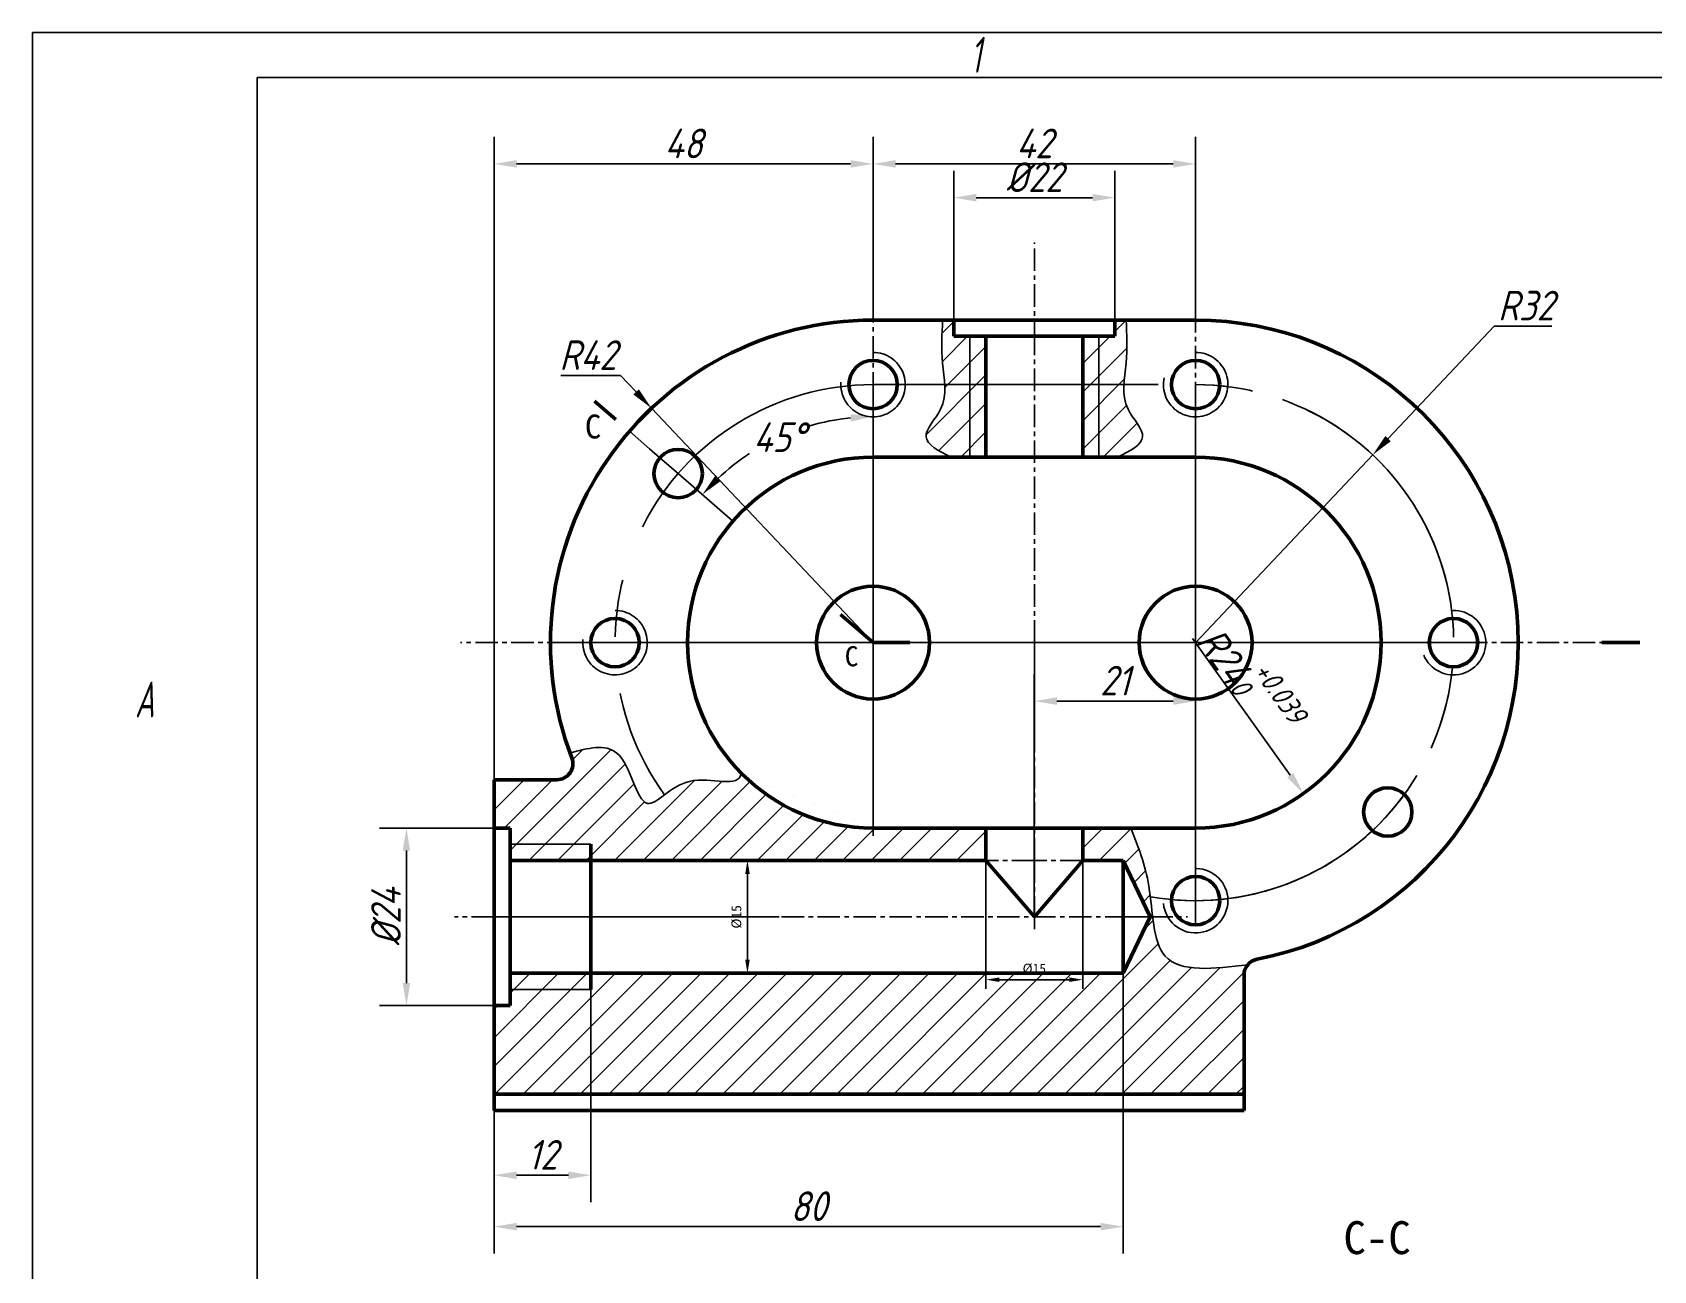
# Model space of a CAD drawing. Header units: millimetres. Extents: x 62 to 444, y 30 to 300.
# Drawn here: x 62.4 to 226.4, y 174.8 to 300.1 of the extents above; entities that cross this region are included whole.
import ezdxf
from ezdxf.enums import TextEntityAlignment as Align

# ---------------------------------------------------------------- set-up
doc = ezdxf.new("R2010")
doc.units = ezdxf.units.MM
doc.header["$LTSCALE"] = 0.909091
doc.linetypes.add('CENTER', pattern=[50.8, 31.75, -6.35, 6.35, -6.35])
doc.linetypes.add('CENTERX2', pattern=[4, 2.5, -0.5, 0.5, -0.5])
for name, color, linetype in [('1轮廓实线层', 7, 'Continuous'), ('2细线层', 4, 'Continuous'), ('6文字层', 3, 'Continuous'), ('图框层', 7, 'Continuous'), ('点画线', 180, 'CENTER')]:
    doc.layers.add(name, color=color, linetype=linetype)
for name, color, linetype, lineweight in [('点画线2', 5, 'CENTERX2', 25), ('粗·实线', 7, 'Continuous', 50), ('粗实线', 7, 'Continuous', 50), ('细实线', 7, 'Continuous', 25)]:
    doc.layers.add(name, color=color, linetype=linetype, lineweight=lineweight)
doc.styles.get("Standard").update_dxf_attribs({"font": 'gbeitc.shx', "bigfont": 'gbcbig.shx'})
doc.styles.add('仿宋1', font='simfang.ttf', dxfattribs={"height": 1})
doc.styles.add('文字', font='gbeitc.shx', dxfattribs={"height": 3, "bigfont": 'gbcbig.shx'})
doc.dimstyles.new('狭小非圆直径', dxfattribs={"dimtxt": 1, "dimasz": 1.5, "dimexe": 1, "dimexo": 0, "dimtad": 1, "dimtoh": 1, "dimdec": 3, "dimdsep": 46, "dimtxsty": '仿宋1', "dimcen": 2.5, "dimadec": 3, "dimazin": 0, "dimtfac": 1, "dimtdec": 3, "dimtmove": 0, "dimatfit": 3, "dimfxl": 1, "dimarcsym": 0})
doc.dimstyles.new('线性直径·', dxfattribs={"dimtxt": 2, "dimasz": 2.5, "dimexe": 3, "dimexo": 0, "dimtad": 1, "dimtoh": 1, "dimdec": 3, "dimdsep": 46, "dimtxsty": '文字', "dimcen": 2.5, "dimadec": 3, "dimazin": 0, "dimtfac": 1, "dimtdec": 3, "dimtmove": 0, "dimatfit": 3, "dimfxl": 1, "dimarcsym": 0})
doc.dimstyles.new('角度标注', dxfattribs={"dimtxt": 2, "dimasz": 2.5, "dimexe": 3, "dimexo": 0, "dimtad": 1, "dimtih": 1, "dimtoh": 1, "dimdec": 3, "dimdsep": 46, "dimtxsty": '文字', "dimcen": 2.5, "dimadec": 3, "dimazin": 0, "dimtfac": 1, "dimtdec": 3, "dimtmove": 0, "dimatfit": 3, "dimfxl": 1, "dimarcsym": 0})
doc.dimstyles.new('非圆直径', dxfattribs={"dimtxt": 3, "dimasz": 2.5, "dimexe": 3, "dimexo": 0, "dimtad": 1, "dimtoh": 1, "dimdec": 3, "dimdsep": 46, "dimtxsty": '文字', "dimcen": 2.5, "dimadec": 3, "dimazin": 0, "dimtfac": 1, "dimtdec": 3, "dimtmove": 0, "dimatfit": 3, "dimfxl": 1, "dimarcsym": 0})

# ---------------------------------------------------------------- blocks, each defined once
blk = doc.blocks.new('*D56')
at = {"layer": 'Defpoints', "color": 0}
for p in [(125.06, 262.1), (147.47, 238.38)]:
    blk.add_point(p, dxfattribs=at)
at = {"layer": '细实线', "color": 0, "lineweight": -2}
for p, q in [((115.87, 265.41), (121.93, 265.41)), ((123.5, 263.76), (121.93, 265.41)), ((147.47, 238.38), (125.06, 262.1))]:
    blk.add_line(p, q, dxfattribs=at)
at = {"layer": '细实线', "color": 0}
blk.add_solid([(123.22, 263.5), (123.77, 264.02), (125.06, 262.1)], dxfattribs=at)
at = {"layer": '细实线', "color": 0, "insert": (118.62, 267.48), "char_height": 3, "attachment_point": 5, "style": '文字'}
blk.add_mtext('R42', dxfattribs=at)
blk = doc.blocks.new('*D57')
at = {"layer": 'Defpoints', "color": 0}
for p in [(109.12, 286.83), (147.47, 271.02), (109.12, 224.51)]:
    blk.add_point(p, dxfattribs=at)
at = {"layer": '细实线', "color": 0, "lineweight": -2}
for p, q in [((109.12, 224.51), (109.12, 289.56)), ((147.47, 271.02), (147.47, 289.56)), ((145.2, 286.83), (111.4, 286.83))]:
    blk.add_line(p, q, dxfattribs=at)
at = {"layer": '细实线', "color": 0}
for points in [[(111.4, 287.21), (111.4, 286.45), (109.12, 286.83)], [(145.2, 286.45), (145.2, 287.21), (147.47, 286.83)]]:
    blk.add_solid(points, dxfattribs=at)
at = {"layer": '细实线', "color": 0, "insert": (128.3, 288.9), "char_height": 3, "attachment_point": 5, "style": '文字'}
blk.add_mtext('48', dxfattribs=at)
blk = doc.blocks.new('*D58')
at = {"layer": 'Defpoints', "color": 0}
for p in [(180.11, 286.83), (147.47, 271.02), (180.11, 271.02)]:
    blk.add_point(p, dxfattribs=at)
at = {"layer": '细实线', "color": 0, "lineweight": -2}
for p, q in [((147.47, 271.02), (147.47, 289.56)), ((180.11, 271.02), (180.11, 289.56)), ((149.75, 286.83), (177.84, 286.83))]:
    blk.add_line(p, q, dxfattribs=at)
at = {"layer": '细实线', "color": 0}
for points in [[(149.75, 287.21), (149.75, 286.45), (147.47, 286.83)], [(177.84, 286.45), (177.84, 287.21), (180.11, 286.83)]]:
    blk.add_solid(points, dxfattribs=at)
at = {"layer": '细实线', "color": 0, "insert": (163.79, 288.9), "char_height": 3, "attachment_point": 5, "style": '文字'}
blk.add_mtext('42', dxfattribs=at)
blk = doc.blocks.new('*D59')
at = {"layer": 'Defpoints', "color": 0}
for p in [(147.47, 263.49), (141.04, 260.32), (147.47, 257.99), (127.75, 255.49), (133.3, 250.68)]:
    blk.add_point(p, dxfattribs=at)
at = {"layer": '细实线', "color": 0, "lineweight": -2}
for start, end in [(95.6977, 106.4812), (123.1356, 133.3613)]:
    blk.add_arc((147.47, 238.38), 22.86, start, end, dxfattribs=at)
at = {"layer": '细实线', "color": 0}
for points in [[(145.22, 260.76), (145.19, 261.51), (147.47, 261.25)], [(131.5, 255.27), (132.05, 254.74), (130.2, 253.37)]]:
    blk.add_solid(points, dxfattribs=at)
at = {"layer": '细实线', "color": 0, "insert": (137.98, 259.18), "char_height": 3, "attachment_point": 5, "style": '文字'}
blk.add_mtext('45%%D', dxfattribs=at)
blk = doc.blocks.new('*D60')
at = {"layer": 'Defpoints', "color": 0}
for p in [(155.63, 283.41), (155.63, 271.02), (171.95, 271.02)]:
    blk.add_point(p, dxfattribs=at)
at = {"layer": '细实线', "color": 0, "lineweight": -2}
for p, q in [((155.63, 271.02), (155.63, 286.14)), ((171.95, 271.02), (171.95, 286.14)), ((169.68, 283.41), (157.91, 283.41))]:
    blk.add_line(p, q, dxfattribs=at)
at = {"layer": '细实线', "color": 0}
for points in [[(157.91, 283.79), (157.91, 283.03), (155.63, 283.41)], [(169.68, 283.03), (169.68, 283.79), (171.95, 283.41)]]:
    blk.add_solid(points, dxfattribs=at)
at = {"layer": '细实线', "color": 0, "insert": (163.79, 285.48), "char_height": 3, "attachment_point": 5, "style": '文字'}
blk.add_mtext('%%C22', dxfattribs=at)
blk = doc.blocks.new('*D61')
at = {"layer": 'Defpoints', "color": 0}
for p in [(180.11, 232.47), (180.11, 219.62), (163.79, 210.64)]:
    blk.add_point(p, dxfattribs=at)
at = {"layer": '细实线', "color": 0, "lineweight": -2}
for p, q in [((163.79, 210.64), (163.79, 235.2)), ((180.11, 219.62), (180.11, 235.2)), ((166.07, 232.47), (177.84, 232.47))]:
    blk.add_line(p, q, dxfattribs=at)
at = {"layer": '细实线', "color": 0}
for points in [[(166.07, 232.85), (166.07, 232.09), (163.79, 232.47)], [(177.84, 232.09), (177.84, 232.85), (180.11, 232.47)]]:
    blk.add_solid(points, dxfattribs=at)
at = {"layer": '细实线', "color": 0, "insert": (171.95, 234.54), "char_height": 3, "attachment_point": 5, "style": '文字'}
blk.add_mtext('21', dxfattribs=at)
blk = doc.blocks.new('*D62')
at = {"layer": 'Defpoints', "color": 0}
for p in [(172.77, 204.93), (109.12, 191.06), (109.12, 179.29)]:
    blk.add_point(p, dxfattribs=at)
at = {"layer": '细实线', "color": 0, "lineweight": -2}
for p, q in [((172.77, 204.93), (172.77, 176.56)), ((109.12, 191.06), (109.12, 176.56)), ((170.5, 179.29), (111.4, 179.29))]:
    blk.add_line(p, q, dxfattribs=at)
at = {"layer": '细实线', "color": 0}
for points in [[(111.4, 179.67), (111.4, 178.91), (109.12, 179.29)], [(170.5, 178.91), (170.5, 179.67), (172.77, 179.29)]]:
    blk.add_solid(points, dxfattribs=at)
at = {"layer": '细实线', "color": 0, "insert": (140.95, 181.36), "char_height": 3, "attachment_point": 5, "style": '文字'}
blk.add_mtext('80', dxfattribs=at)
blk = doc.blocks.new('*D63')
at = {"layer": 'Defpoints', "color": 0}
for p in [(118.92, 203.3), (109.12, 201.67), (109.12, 184.49)]:
    blk.add_point(p, dxfattribs=at)
at = {"layer": '细实线', "color": 0, "lineweight": -2}
for p, q in [((118.92, 203.3), (118.92, 181.76)), ((109.12, 201.67), (109.12, 181.76)), ((116.64, 184.49), (111.4, 184.49))]:
    blk.add_line(p, q, dxfattribs=at)
at = {"layer": '细实线', "color": 0}
for points in [[(111.4, 184.87), (111.4, 184.11), (109.12, 184.49)], [(116.64, 184.11), (116.64, 184.87), (118.92, 184.49)]]:
    blk.add_solid(points, dxfattribs=at)
at = {"layer": '细实线', "color": 0, "insert": (114.02, 186.56), "char_height": 3, "attachment_point": 5, "style": '文字'}
blk.add_mtext('12', dxfattribs=at)
blk = doc.blocks.new('*D64')
at = {"layer": 'Defpoints', "color": 0}
for p in [(158.9, 216.35), (168.69, 216.35), (158.9, 204.28)]:
    blk.add_point(p, dxfattribs=at)
at = {"layer": '细实线', "color": 0, "lineweight": -2}
for p, q in [((158.9, 216.35), (158.9, 203.37)), ((168.69, 216.35), (168.69, 203.37)), ((167.33, 204.28), (160.26, 204.28))]:
    blk.add_line(p, q, dxfattribs=at)
at = {"layer": '细实线', "color": 0}
for points in [[(160.26, 204.51), (160.26, 204.05), (158.9, 204.28)], [(167.33, 204.05), (167.33, 204.51), (168.69, 204.28)]]:
    blk.add_solid(points, dxfattribs=at)
at = {"layer": '细实线', "color": 0, "insert": (163.79, 205.38), "char_height": 1, "attachment_point": 5, "style": '仿宋1'}
blk.add_mtext('%%C15', dxfattribs=at)
blk = doc.blocks.new('*D65')
at = {"layer": 'Defpoints', "color": 0}
for p in [(131.69, 216.35), (131.69, 204.93), (134.76, 204.93)]:
    blk.add_point(p, dxfattribs=at)
at = {"layer": '细实线', "color": 0, "lineweight": -2}
for p, q in [((131.69, 216.35), (135.67, 216.35)), ((134.76, 214.99), (134.76, 206.29)), ((131.69, 204.93), (135.67, 204.93))]:
    blk.add_line(p, q, dxfattribs=at)
at = {"layer": '细实线', "color": 0}
for points in [[(134.99, 214.99), (134.54, 214.99), (134.76, 216.35)], [(134.54, 206.29), (134.99, 206.29), (134.76, 204.93)]]:
    blk.add_solid(points, dxfattribs=at)
at = {"layer": '细实线', "color": 0, "insert": (133.66, 210.64), "char_height": 1, "attachment_point": 5, "rotation": 90, "style": '仿宋1'}
blk.add_mtext('%%C15', dxfattribs=at)
blk = doc.blocks.new('*D66')
at = {"layer": 'Defpoints', "color": 0}
for p in [(109.12, 219.62), (100.26, 201.67), (109.12, 201.67)]:
    blk.add_point(p, dxfattribs=at)
at = {"layer": '细实线', "color": 0, "lineweight": -2}
for p, q in [((109.12, 219.62), (97.53, 219.62)), ((100.26, 217.34), (100.26, 203.94)), ((109.12, 201.67), (97.53, 201.67))]:
    blk.add_line(p, q, dxfattribs=at)
at = {"layer": '细实线', "color": 0}
for points in [[(100.64, 217.34), (99.88, 217.34), (100.26, 219.62)], [(99.88, 203.94), (100.64, 203.94), (100.26, 201.67)]]:
    blk.add_solid(points, dxfattribs=at)
at = {"layer": '细实线', "color": 0, "insert": (98.19, 210.64), "char_height": 3, "attachment_point": 5, "rotation": 90, "style": '文字'}
blk.add_mtext('%%C24', dxfattribs=at)
blk = doc.blocks.new('*D67')
at = {"layer": 'Defpoints', "color": 0}
for p in [(198.03, 257.38), (180.11, 238.38)]:
    blk.add_point(p, dxfattribs=at)
at = {"layer": '细实线', "color": 0, "lineweight": -2}
for p, q in [((210.33, 270.42), (199.59, 259.03)), ((216.15, 270.42), (210.33, 270.42)), ((180.11, 238.38), (198.03, 257.38))]:
    blk.add_line(p, q, dxfattribs=at)
at = {"layer": '细实线', "color": 0}
blk.add_solid([(199.31, 259.29), (199.86, 258.77), (198.03, 257.38)], dxfattribs=at)
at = {"layer": '细实线', "color": 0, "insert": (213.53, 272.49), "char_height": 3, "attachment_point": 5, "style": '文字'}
blk.add_mtext('R32', dxfattribs=at)
blk = doc.blocks.new('*D68')
at = {"layer": 'Defpoints', "color": 0}
for p in [(180.11, 238.38), (191.01, 223.11)]:
    blk.add_point(p, dxfattribs=at)
at = {"layer": '细实线', "color": 0, "lineweight": -2}
blk.add_line((179.8, 238.82), (189.69, 224.96), dxfattribs=at)
at = {"layer": '细实线', "color": 0}
blk.add_solid([(189.38, 224.74), (190, 225.18), (191.01, 223.11)], dxfattribs=at)
at = {"layer": '细实线', "color": 0, "insert": (185.79, 234.86), "char_height": 3, "attachment_point": 5, "rotation": 305.4984, "style": '文字'}
blk.add_mtext('R24{\\H0.7x;\\S+0.039^ 0;}', dxfattribs=at)
blk = doc.blocks.new('ZwmFrameMain_A3^_^分区图框^_^landscape')
at = {"layer": '1轮廓实线层'}
for p in [(0, 0), (390, 287)]:
    blk.add_line(p, (0, 287), dxfattribs=at)
at = {"layer": '2细线层'}
for p, q in [((-25, -5), (-25, 292)), ((395, 292), (-25, 292)), ((-25, 292), (-25, 287))]:
    blk.add_line(p, q, dxfattribs=at)
at = {"layer": '6文字层', "width": 0.707}
for s, p in [('1', (80, 289.5)), ('A', (-12.5, 217.75))]:
    blk.add_text(s, height=4, dxfattribs=at).set_placement(p, align=Align.MIDDLE)

msp = doc.modelspace()

# ---------------------------------------------------------------- hatches: boundary and pattern name
at = {"layer": '细实线'}
h = msp.add_hatch(dxfattribs=at)
h.set_pattern_fill('ANSI31', color=256, scale=16.318994)
h.set_pattern_definition([(45, (-91999.7201, -1284194.154), (-1.442408958, 1.442408958), [])])
edge = h.paths.add_edge_path()
edge.add_line((157.2655, 269.3901), (155.6336, 269.3901))
edge.add_line((155.6336, 269.3901), (155.6336, 271.022))
edge.add_line((155.6336, 271.022), (154.51, 271.022))
edge.add_spline(control_points=[(154.51, 271.022), (154.4397, 269.5812), (154.3343, 267.4217), (154.7028, 265.2208), (154.7402, 264.4944)], knot_values=[0, 0, 0, 0, 2.65988992, 3.98686635, 3.98686635, 3.98686635, 3.98686635], degree=3, periodic=0)
edge.add_line((154.7402, 264.4944), (157.2655, 264.4944))
edge.add_line((157.2655, 264.4944), (157.2655, 269.3901))
h.paths.add_polyline_path([(158.8974, 269.3901), (157.2655, 269.3901), (157.2655, 264.4944), (158.8974, 264.4944)])
h.paths.add_polyline_path([(158.8974, 264.4944), (157.2655, 264.4944), (157.2655, 257.1508), (158.8974, 257.1508)])
edge = h.paths.add_edge_path()
edge.add_line((157.2655, 264.4944), (154.7402, 264.4944))
edge.add_spline(control_points=[(154.7402, 264.4944), (154.7838, 263.6467), (154.6212, 261.7666), (151.7077, 258.9972), (154.1354, 257.7757), (155.3776, 257.1508)], knot_values=[3.98686635, 3.98686635, 3.98686635, 3.98686635, 5.53527858, 7.45543604, 9.46708818, 9.46708818, 9.46708818, 9.46708818], degree=3, periodic=0)
edge.add_line((155.3776, 257.1508), (157.2655, 257.1508))
edge.add_line((157.2655, 257.1508), (157.2655, 264.4944))
edge = h.paths.add_edge_path()
edge.add_spline(control_points=[(172.2086, 257.1508), (173.4507, 257.7757), (175.8785, 258.9972), (172.9649, 261.7666), (172.8024, 263.6467), (172.8459, 264.4944)], knot_values=[3.98686635, 3.98686635, 3.98686635, 3.98686635, 5.99851849, 7.91867595, 9.46708818, 9.46708818, 9.46708818, 9.46708818], degree=3, periodic=0)
edge.add_line((172.8459, 264.4944), (170.3207, 264.4944))
edge.add_line((170.3207, 264.4944), (170.3207, 257.1508))
edge.add_line((170.3207, 257.1508), (172.2086, 257.1508))
h.paths.add_polyline_path([(170.3207, 264.4944), (168.6888, 264.4944), (168.6888, 257.1508), (170.3207, 257.1508)])
edge = h.paths.add_edge_path()
edge.add_spline(control_points=[(172.8459, 264.4944), (172.8833, 265.2208), (173.2518, 267.4217), (173.1464, 269.5812), (173.0761, 271.022)], knot_values=[0, 0, 0, 0, 1.32697643, 3.98686635, 3.98686635, 3.98686635, 3.98686635], degree=3, periodic=0)
edge.add_line((173.0761, 271.022), (171.9526, 271.022))
edge.add_line((171.9526, 271.022), (171.9526, 269.3901))
edge.add_line((171.9526, 269.3901), (170.3207, 269.3901))
edge.add_line((170.3207, 269.3901), (170.3207, 264.4944))
edge.add_line((170.3207, 264.4944), (172.8459, 264.4944))
h.paths.add_polyline_path([(170.3207, 269.3901), (168.6888, 269.3901), (168.6888, 264.4944), (170.3207, 264.4944)])
h.paths.add_polyline_path([(118.9158, 217.9852), (110.7563, 217.9852), (110.7563, 216.3533), (118.9158, 216.3533)], flags=17)
edge = h.paths.add_edge_path()
edge.add_spline(control_points=[(134.1155, 225.2028), (134.0018, 223.5602), (129.7535, 225.4438), (127.0853, 223.5108), (126.3846, 222.9896)], knot_values=[8.03275544, 8.03275544, 8.03275544, 8.03275544, 11.27107103, 12.73631858, 12.73631858, 12.73631858, 12.73631858], degree=3, periodic=0)
edge.add_spline(control_points=[(126.3846, 222.9896), (125.6762, 222.4626), (123.6863, 220.9253), (122.6297, 228.8229), (118.5972, 227.7054), (116.8086, 227.2096)], knot_values=[0, 0, 0, 0, 1.4814948, 5.12683918, 8.03275544, 8.03275544, 8.03275544, 8.03275544], degree=3, periodic=0)
edge.add_arc((147.4741, 238.384), 32.638, 200.021445, 200.924832)
edge.add_arc((115.4643, 226.1447), 1.6319, -90, 20.924832, ccw=False)
edge.add_line((115.4643, 224.5128), (109.1244, 224.5128))
edge.add_line((109.1244, 224.5128), (109.1244, 219.6171))
edge.add_line((109.1244, 219.6171), (110.7563, 219.6171))
edge.add_line((110.7563, 219.6171), (110.7563, 217.9852))
edge.add_line((110.7563, 217.9852), (118.9158, 217.9852))
edge.add_line((118.9158, 217.9852), (118.9158, 216.3533))
edge.add_line((118.9158, 216.3533), (158.8974, 216.3533))
edge.add_line((158.8974, 216.3533), (158.8974, 219.6171))
edge.add_line((158.8974, 219.6171), (147.4741, 219.6171))
edge.add_arc((147.4741, 238.384), 18.7668, 224.616874, 270, ccw=False)
h.paths.add_polyline_path([(118.9158, 204.93), (110.7563, 204.93), (110.7563, 203.2981), (118.9158, 203.2981)], flags=17)
edge = h.paths.add_edge_path()
edge.add_arc((186.6397, 204.7415), 1.6319, 140.490288, 180, ccw=False)
edge.add_spline(control_points=[(185.3806, 205.7797), (181.9677, 205.3761), (176.7535, 204.7595), (175.9466, 209.0402), (175.7551, 210.6417)], knot_values=[5.50466026, 5.50466026, 5.50466026, 5.50466026, 10.65057102, 13.36636674, 13.36636674, 13.36636674, 13.36636674], degree=3, periodic=0)
edge.add_line((175.7551, 210.6417), (175.5162, 210.6417))
edge.add_line((175.5162, 210.6417), (172.7685, 204.93))
edge.add_line((172.7685, 204.93), (118.9158, 204.93))
edge.add_line((118.9158, 204.93), (118.9158, 203.2981))
edge.add_line((118.9158, 203.2981), (110.7563, 203.2981))
edge.add_line((110.7563, 203.2981), (110.7563, 201.6662))
edge.add_line((110.7563, 201.6662), (109.1244, 201.6662))
edge.add_line((109.1244, 201.6662), (109.1244, 192.6908))
edge.add_line((109.1244, 192.6908), (185.0078, 192.6908))
edge.add_line((185.0078, 192.6908), (185.0078, 204.7415))
edge = h.paths.add_edge_path()
edge.add_spline(control_points=[(175.529, 212.6789), (175.486, 213.0363), (175.1381, 215.6241), (174.2918, 217.7672), (173.5613, 219.6171)], knot_values=[0, 0, 0, 0, 0.59778928, 4.37036057, 4.37036057, 4.37036057, 4.37036057], degree=3, periodic=0)
edge.add_line((173.5613, 219.6171), (168.6888, 219.6171))
edge.add_line((168.6888, 219.6171), (168.6888, 216.3533))
edge.add_line((168.6888, 216.3533), (172.7685, 216.3533))
edge.add_line((172.7685, 216.3533), (175.5162, 210.6417))
edge.add_line((175.5162, 210.6417), (175.7551, 210.6417))
edge.add_spline(control_points=[(175.7551, 210.6417), (175.6752, 211.3106), (175.6104, 212.0009), (175.529, 212.6789)], knot_values=[4.37036057, 4.37036057, 4.37036057, 4.37036057, 5.50466026, 5.50466026, 5.50466026, 5.50466026], degree=3, periodic=0)

# ---------------------------------------------------------------- linework, layer by layer
at = {"layer": '点画线'}
for p, q in [((147.4741, 264.4944), (180.1121, 264.4944)), ((147.4741, 257.9898), (147.4741, 263.4933)), ((180.1121, 250.649), (180.1121, 262.4995)), ((125.9016, 257.0977), (124.8533, 258.0071)), ((147.4741, 238.384), (147.4741, 257.9898)), ((127.7507, 255.4936), (125.9016, 257.0977)), ((133.2979, 250.6815), (127.7507, 255.4936)), ((180.1121, 237.1516), (180.1121, 250.649)), ((138.5757, 238.384), (116.778, 238.384)), ((163.7931, 238.384), (138.5757, 238.384)), ((163.7931, 238.384), (147.4741, 238.384)), ((147.4741, 238.384), (147.4741, 225.3395)), ((163.7931, 238.384), (180.1121, 238.384)), ((163.7931, 229.1166), (163.7931, 238.384)), ((180.1121, 238.384), (207.3578, 238.384)), ((180.1121, 237.1516), (180.1121, 217.9992)), ((147.4741, 225.3395), (147.4741, 222.065)), ((147.4741, 222.065), (147.4741, 222.065)), ((147.4741, 222.065), (147.4741, 222.065)), ((147.4741, 222.065), (147.4741, 222.065)), ((147.4741, 222.065), (147.4741, 220.0365)), ((180.1121, 217.9992), (180.1121, 209.8257)), ((109.1244, 210.6417), (142.1705, 210.6417)), ((175.5162, 210.6417), (172.7685, 210.6417))]:
    msp.add_line(p, q, dxfattribs=at)
for centre, radius, start, end in [((147.4741, 264.4944), 3.2638, 175.899557, 90), ((180.1121, 264.4944), 3.2638, 167.569474, 90), ((147.4741, 238.384), 26.1104, 90, 216.127807), ((180.1121, 238.384), 26.1104, 259.890622, 90), ((180.1121, 238.384), 26.1104, 265.660157, 90), ((121.3637, 238.384), 3.2638, 174.326205, 90), ((206.2037, 238.384), 3.2638, 202.535027, 91.184029), ((180.1121, 212.2736), 3.2638, 185.249116, 88.675849)]:
    msp.add_arc(centre, radius, start, end, dxfattribs=at)
at = {"layer": '点画线2'}
for p, q in [((163.7931, 268.7326), (163.7931, 278.8797)), ((147.4741, 263.4933), (147.4741, 271.022)), ((180.1121, 262.4995), (180.1121, 271.022)), ((163.7931, 238.384), (163.7931, 268.7326)), ((116.778, 238.384), (105.7399, 238.384)), ((207.3578, 238.384), (221.2253, 238.384)), ((163.7931, 216.3533), (163.7931, 229.1166)), ((147.4741, 220.0365), (147.4741, 218.843)), ((163.7931, 216.3533), (158.8974, 216.3533)), ((168.6888, 216.3533), (163.7931, 216.3533)), ((163.7931, 216.3533), (163.7931, 210.6417)), ((109.1244, 210.6417), (105.124, 210.6417)), ((109.1244, 210.6417), (172.7685, 210.6417)), ((163.7931, 210.6417), (163.7931, 209.3913)), ((175.5162, 210.6417), (179.2961, 210.6417))]:
    msp.add_line(p, q, dxfattribs=at)
at = {"layer": '粗·实线'}
for p, q in [((147.4741, 271.022), (180.1121, 271.022)), ((171.9526, 271.022), (155.6336, 271.022)), ((155.6336, 271.022), (155.6336, 269.3901)), ((171.9526, 269.3901), (171.9526, 271.022)), ((155.6336, 269.3901), (158.8974, 269.3901)), ((168.6888, 269.3901), (158.8974, 269.3901)), ((158.8974, 269.3901), (158.8974, 257.1508)), ((168.6888, 257.1508), (168.6888, 269.3901)), ((168.6888, 269.3901), (171.9526, 269.3901)), ((144.1744, 241.2463), (147.4741, 238.384)), ((147.4741, 238.384), (151.1844, 238.384)), ((147.4741, 219.6171), (180.1121, 219.6171)), ((158.8974, 219.6171), (158.8974, 216.3533)), ((168.6888, 219.6171), (168.6888, 216.3533)), ((163.7931, 210.6417), (158.8974, 216.3533)), ((163.7931, 210.6417), (168.6888, 216.3533)), ((185.0078, 192.6908), (185.0078, 204.7415))]:
    msp.add_line(p, q, dxfattribs=at)
at = {"layer": '粗·实线', "ltscale": 3}
msp.add_line((221.2253, 238.384), (225.0552, 238.384), dxfattribs=at)
at = {"layer": '粗·实线'}
for centre, radius, start, end in [((147.4741, 238.384), 32.638, 90, 200.924832), ((180.1121, 238.384), 32.638, 280.980575, 90), ((147.4741, 238.384), 18.7668, 90, 270), ((180.1121, 238.384), 18.7668, 270, 90), ((115.4643, 226.1447), 1.6319, 270, 20.924832), ((186.6397, 204.7415), 1.6319, 100.980575, 180)]:
    msp.add_arc(centre, radius, start, end, dxfattribs=at)
at = {"layer": '粗实线'}
for p, q in [((121.4299, 260.9768), (119.3029, 262.8219)), ((147.4741, 257.1508), (180.1121, 257.1508)), ((109.1244, 192.6908), (109.1244, 224.5128)), ((109.1244, 224.5128), (115.4643, 224.5128)), ((109.1244, 219.6171), (110.7563, 219.6171)), ((110.7563, 219.6171), (110.7563, 201.6662)), ((118.9158, 216.3533), (118.9158, 217.9852)), ((110.7563, 216.3533), (118.9158, 216.3533)), ((110.7563, 216.3533), (158.8974, 216.3533)), ((118.9158, 216.3533), (118.9158, 204.93)), ((168.6888, 216.3533), (172.7685, 216.3533)), ((172.7685, 216.3533), (172.7685, 210.6417)), ((175.5162, 210.6417), (172.7685, 216.3533)), ((172.7685, 204.93), (172.7685, 210.6417)), ((175.5162, 210.6417), (172.7685, 204.93)), ((110.7563, 204.93), (118.9158, 204.93)), ((110.7563, 204.93), (172.7685, 204.93)), ((118.9158, 204.93), (118.9158, 203.2981)), ((110.7563, 201.6662), (109.1244, 201.6662)), ((109.1244, 191.0589), (109.1244, 192.6908)), ((109.1244, 192.6908), (185.0078, 192.6908)), ((185.0078, 192.6908), (185.0078, 191.0589)), ((109.1244, 191.0589), (185.0078, 191.0589))]:
    msp.add_line(p, q, dxfattribs=at)
for centre, radius in [((147.4741, 264.4944), 2.4478), ((180.1121, 264.4944), 2.4478), ((127.7507, 255.4936), 2.4478), ((147.4741, 238.384), 5.7116), ((180.1121, 238.384), 5.7116), ((121.3637, 238.384), 2.4478), ((206.2037, 238.384), 2.4478), ((199.5552, 221.2495), 2.4478), ((180.1121, 212.2736), 2.4478)]:
    msp.add_circle(centre, radius, dxfattribs=at)
at = {"layer": '细实线'}
for p, q in [((157.2655, 257.1508), (157.2655, 269.3901)), ((170.3207, 257.1508), (170.3207, 269.3901)), ((124.8533, 258.0071), (122.8198, 259.771)), ((158.8974, 257.1508), (157.2655, 257.1508)), ((168.6888, 257.1508), (170.3207, 257.1508)), ((118.9158, 217.9852), (110.7563, 217.9852)), ((118.9158, 203.2981), (110.7563, 203.2981))]:
    msp.add_line(p, q, dxfattribs=at)
for points in [[(154.51, 271.022), (154.51, 266.6813), (154.3035, 261.9935), (152.8339, 259.226), (155.3776, 257.1508)], [(173.0761, 271.022), (173.0761, 266.6813), (173.2826, 261.9935), (174.7523, 259.226), (172.2086, 257.1508)], [(173.5613, 219.6171), (175.3815, 213.7359), (177.03, 206.6671), (185.3806, 205.7797)]]:
    msp.add_spline(points, degree=3, dxfattribs=at)
msp.add_open_spline([(116.8086, 227.2096), (118.5972, 227.7054), (122.6297, 228.8229), (123.8791, 219.4847), (128.4154, 226.0371), (134.0018, 223.5602), (134.1155, 225.2028)], degree=3, knots=[0, 0, 0, 0, 2.90591626, 6.55126065, 9.49800299, 12.73631858, 12.73631858, 12.73631858, 12.73631858], dxfattribs=at)

# ---------------------------------------------------------------- block references
at = {"layer": '图框层', "xscale": 0.9090909090909091, "yscale": 0.9090909090909091, "zscale": 0.9090909090909091}
msp.add_blockref('ZwmFrameMain_A3^_^分区图框^_^landscape', (85.1407, 34.6778), dxfattribs=at)

# ---------------------------------------------------------------- texts
at = {"layer": '细实线', "attachment_point": 1, "style": '仿宋1'}
for s, width, gutter_width, insert, char_height in [('C ', 1.824209, 12.097, (118.3141, 261.4646), 2.4194), ('C-C', 32.720605, 16.6711, (195.0681, 179.8434), 3.33421)]:
    msp.add_mtext_dynamic_manual_height_columns(s, width=width, gutter_width=gutter_width, heights=[0], dxfattribs=dict(at, insert=insert, char_height=char_height))
at = {"layer": '细实线', "insert": (144.6066, 238.0259), "char_height": 2.0353, "attachment_point": 1, "style": '仿宋1'}
msp.add_mtext('C', dxfattribs=at)

# ---------------------------------------------------------------- dimensions: what is measured, and where the dimension line sits
at = {"layer": '细实线'}
for base, p1, p2, text, dimstyle, override, picture, middle in [((109.1244, 286.8297), (147.4741, 271.022), (109.1244, 224.5128), '48', '线性直径·', {"dimscale": 0.909091}, '*D57', (128.2993, 288.8979)), ((180.1121, 286.8297), (147.4741, 271.022), (180.1121, 271.022), '42', '线性直径·', {"dimscale": 0.909091, "dimtmove": 1}, '*D58', (163.7931, 288.8979)), ((155.6336, 283.4124), (171.9526, 271.022), (155.6336, 271.022), '%%C22', '非圆直径', {"dimscale": 0.909091, "dimpost": '%%c<>'}, '*D60', (163.7931, 285.4806)), ((180.1121, 232.4719), (163.7931, 210.6417), (180.1121, 219.6171), '21', '线性直径·', {"dimscale": 0.909091}, '*D61', (171.9526, 234.54)), ((158.8974, 204.2794), (168.6888, 216.3533), (158.8974, 216.3533), '%%C15', '狭小非圆直径', {"dimscale": 0.909091, "dimpost": '%%c<>'}, '*D64', (163.7931, 205.3819))]:
    dim = msp.add_linear_dim(base=base, p1=p1, p2=p2, text=text, dimstyle=dimstyle, override=override, dxfattribs=at)
    dim.commit()
    dim.dimension.update_dxf_attribs({"geometry": picture, "text_midpoint": middle})
for mpoint, text, picture, middle in [((198.0293, 257.3767), 'R32', '*D67', (213.5268, 270.4195)), ((191.0096, 223.1053), 'R24{\\H0.7x;\\S+0.039^ 0;}', '*D68', (183.692, 233.3648))]:
    dim = msp.add_radius_dim(center=(180.1121, 238.384), mpoint=mpoint, text=text, dimstyle='线性直径·', override={"dimscale": 0.909091}, dxfattribs=at)
    dim.commit()
    dim.dimension.update_dxf_attribs({"geometry": picture, "text_midpoint": middle, "dimtype": 164})
dim = msp.add_radius_dim(center=(147.4741, 238.384), mpoint=(125.0561, 262.1047), text='R42', dimstyle='线性直径·', override={"dimscale": 0.909091}, dxfattribs=at)
dim.commit()
dim.dimension.update_dxf_attribs({"geometry": '*D56', "text_midpoint": (118.6158, 267.4764)})
dim = msp.add_angular_dim_2l(base=(141.0367, 260.3228), line1=((147.4741, 257.9898), (147.4741, 263.4933)), line2=((133.2979, 250.6815), (127.7507, 255.4936)), text='45%%D', dimstyle='角度标注', override={"dimscale": 0.909091}, dxfattribs=at)
dim.commit()
dim.dimension.update_dxf_attribs({"geometry": '*D59', "text_midpoint": (137.9819, 259.1842)})
dim = msp.add_linear_dim(base=(100.2616, 201.6662), p1=(109.1244, 219.6171), p2=(109.1244, 201.6662), angle=90, text='%%C24', dimstyle='非圆直径', override={"dimscale": 0.909091, "dimpost": '%%c<>'}, dxfattribs=at)
dim.commit()
dim.dimension.update_dxf_attribs({"geometry": '*D66', "text_midpoint": (100.2616, 210.6417), "dimtype": 160})
dim = msp.add_linear_dim(base=(134.7642, 204.93), p1=(131.6905, 216.3533), p2=(131.6905, 204.93), angle=90, text='%%C15', dimstyle='狭小非圆直径', override={"dimscale": 0.909091, "dimpost": '%%c<>'}, dxfattribs=at)
dim.commit()
dim.dimension.update_dxf_attribs({"geometry": '*D65', "text_midpoint": (133.6617, 210.6417)})
for base, p1, p2, text, picture, middle in [((109.1244, 179.2875), (172.7685, 204.93), (109.1244, 191.0589), '80', '*D62', (140.9465, 179.2875)), ((109.1244, 184.487), (118.9158, 203.2981), (109.1244, 201.6662), '12', '*D63', (114.0201, 184.487))]:
    dim = msp.add_linear_dim(base=base, p1=p1, p2=p2, text=text, dimstyle='线性直径·', override={"dimscale": 0.909091}, dxfattribs=at)
    dim.commit()
    dim.dimension.update_dxf_attribs({"geometry": picture, "text_midpoint": middle, "dimtype": 160})

doc.saveas('drawing.dxf')
